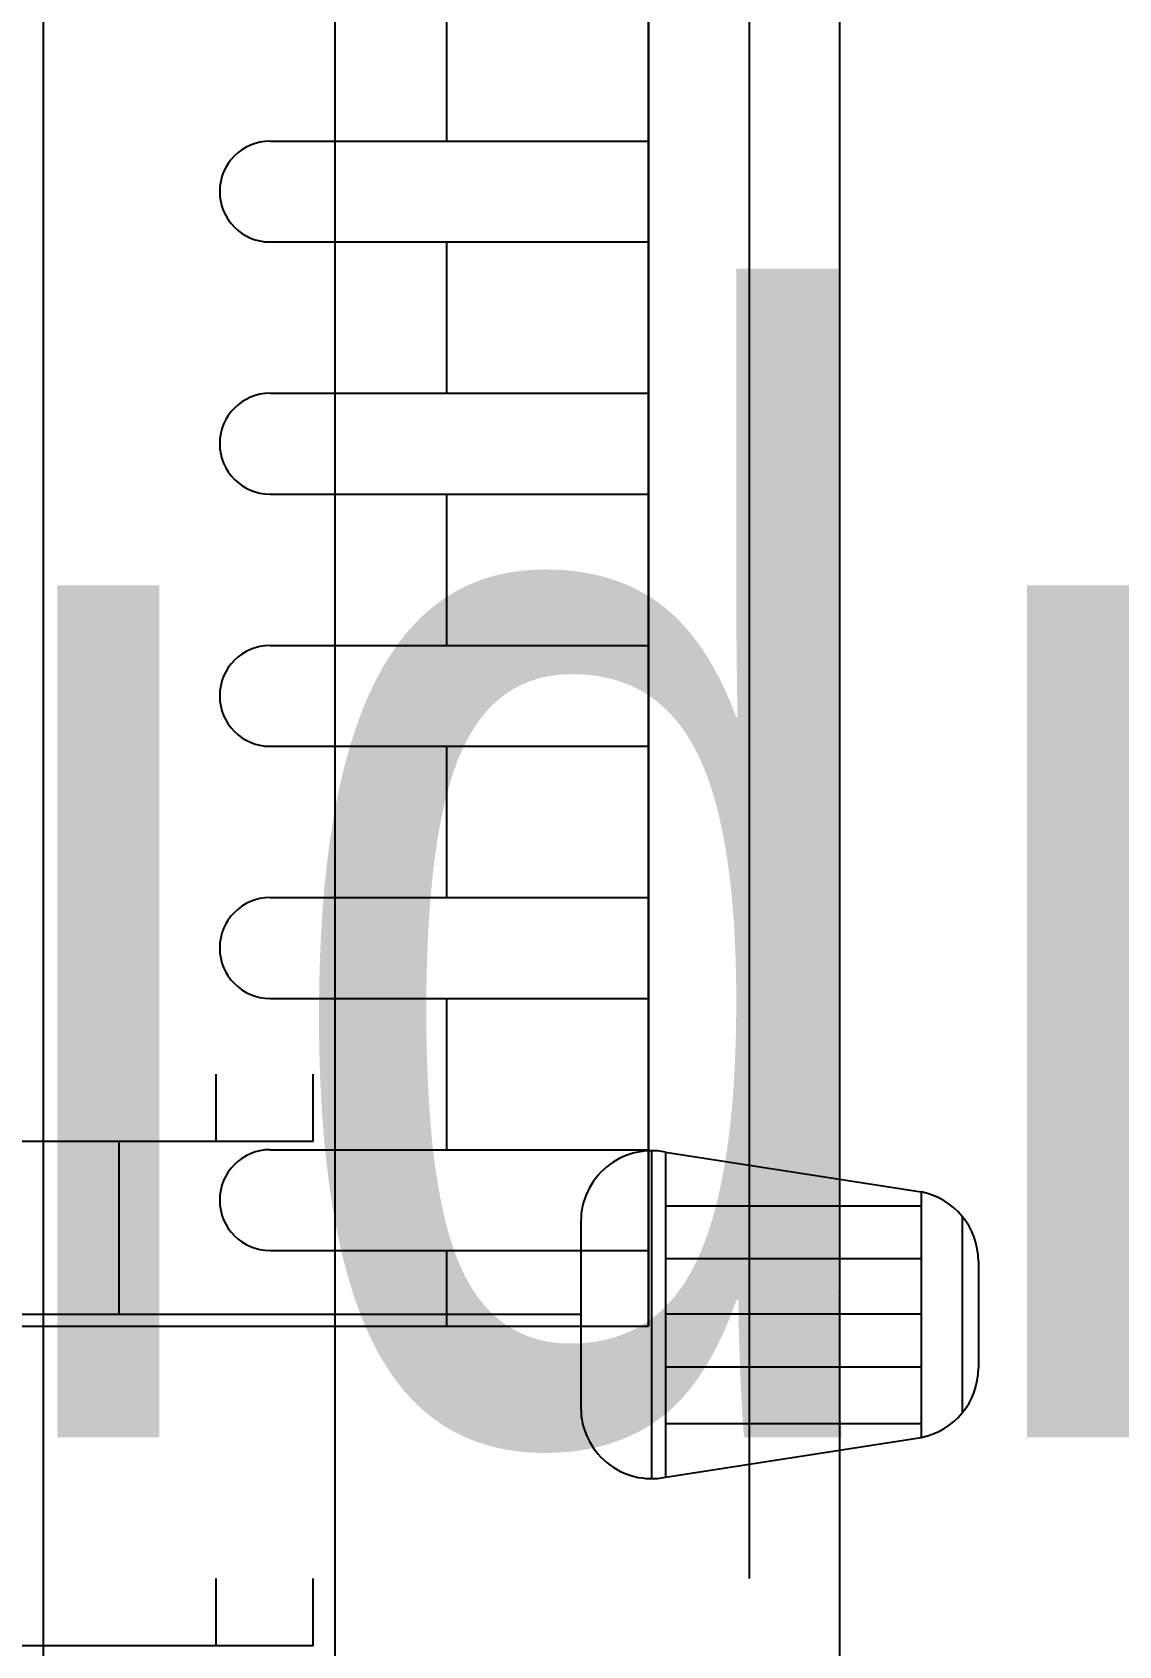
# Model space of a CAD drawing. Header units: inches. Extents: x 21 to 38546, y 13 to 15001.
# Drawn here: x 5551.88 to 5562.65, y 2273.55 to 2289.55 of the extents above; entities that cross this region are included whole.
import ezdxf

# ---------------------------------------------------------------- set-up
doc = ezdxf.new("R2010")
doc.units = ezdxf.units.IN
doc.header["$MEASUREMENT"] = 0
for name, color, linetype in [('pex_boru_dönüş', 5, 'Continuous'), ('pex_boru_gidiş', 1, 'Continuous'), ('RAST-IST-RADYATÖR-DİNAMİK BLOK', 83, 'Continuous')]:
    doc.layers.add(name, color=color, linetype=linetype)
doc.layers.add('Z_MİM_-KM-TEXT', color=8, linetype='Continuous', lineweight=25)
doc.styles.add('S1', font='arial.ttf', dxfattribs={"width": 0.75, "height": 11})

# ---------------------------------------------------------------- blocks, each defined once
blk = doc.blocks.new('IS_RADYATOR-PLAN-40')
at = {"layer": 'RAST-IST-RADYATÖR-DİNAMİK BLOK', "color": 7}
for p, q in [((-2.385, 1.67), (-2.385, 11.439)), ((-0.668, 6.25), (-2.385, 6.25)), ((3.25, 4.75), (3.25, 1)), ((4.25, 4.75), (4.25, 1)), ((5.75, 4.75), (5.75, 1)), ((6.75, 4.75), (6.75, 1)), ((8.25, 4.75), (8.25, 1)), ((9.25, 4.75), (9.25, 1)), ((2.5, 3), (3.25, 3)), ((4.25, 3), (5, 3)), ((5, 3), (5.75, 3)), ((6.75, 3), (7.5, 3)), ((7.5, 3), (8.25, 3)), ((9.25, 3), (10, 3)), ((10, 3), (10.75, 3)), ((-1.462, 1.67), (-3.309, 1.67)), ((-4.011, 0.968), (-0.76, 0.968)), ((-0.773, 0.833), (-3.998, 0.833)), ((-3.998, 0.833), (-3.603, -1.704)), ((-3.467, -1.704), (-3.467, 0.833)), ((-2.906, -1.704), (-2.906, 0.833)), ((-2.381, -1.704), (-2.381, 0.833)), ((-1.832, -1.704), (-1.832, 0.833)), ((-1.308, -1.704), (-1.308, 0.833)), ((-0.773, 0.833), (-1.168, -1.704)), ((-1.168, -1.704), (-3.603, -1.704)), ((-1.411, -2.11), (-3.36, -2.11)), ((-1.857, -2.27), (-2.914, -2.27))]:
    blk.add_line(p, q, dxfattribs=at)
at = {"layer": 'RAST-IST-RADYATÖR-DİNAMİK BLOK'}
for p, q in [((-0.668, 5.286), (-0.668, 7.214)), ((-0.668, 4.322), (-0.668, 5.286)), ((-0.668, 5.286), (0, 5.286)), ((-0.668, 4.322), (0, 4.322))]:
    blk.add_line(p, q, dxfattribs=at)
for points in [[(0, 0), (40, 0), (40, 12.5), (0, 12.5)], [(2.5, 11.5), (37.5, 11.5), (37.5, 1), (2.5, 1)]]:
    blk.add_lwpolyline(points, dxfattribs=at)
at = {"layer": 'RAST-IST-RADYATÖR-DİNAMİK BLOK', "color": 7}
for centre, radius, start, end in [((3.75, 4.75), 0.5, 0, 180), ((6.25, 4.75), 0.5, 0, 180), ((8.75, 4.75), 0.5, 0, 180), ((-3.309, 0.968), 0.702, 90, 191.1518), ((-1.462, 0.968), 0.702, 348.8482, 90), ((-2.914, -1.568), 0.702, 191.1518, 270), ((-1.857, -1.568), 0.702, 270, 348.8482)]:
    blk.add_arc(centre, radius, start, end, dxfattribs=at)
blk = doc.blocks.new('IS_RADYATOR-PLAN-50')
at = {"layer": 'RAST-IST-RADYATÖR-DİNAMİK BLOK', "color": 7}
for p, q in [((-2.385, 1.67), (-2.385, 11.439)), ((-0.668, 6.25), (-2.385, 6.25)), ((3.25, 4.75), (3.25, 1)), ((4.25, 4.75), (4.25, 1)), ((5.75, 4.75), (5.75, 1)), ((6.75, 4.75), (6.75, 1)), ((8.25, 4.75), (8.25, 1)), ((9.25, 4.75), (9.25, 1)), ((2.5, 3), (3.25, 3)), ((4.25, 3), (5, 3)), ((5, 3), (5.75, 3)), ((6.75, 3), (7.5, 3)), ((7.5, 3), (8.25, 3)), ((9.25, 3), (10, 3)), ((10, 3), (10.75, 3)), ((-1.462, 1.67), (-3.309, 1.67)), ((-4.011, 0.968), (-0.76, 0.968)), ((-0.773, 0.833), (-3.998, 0.833)), ((-3.998, 0.833), (-3.603, -1.704)), ((-3.467, -1.704), (-3.467, 0.833)), ((-2.906, -1.704), (-2.906, 0.833)), ((-2.381, -1.704), (-2.381, 0.833)), ((-1.832, -1.704), (-1.832, 0.833)), ((-1.308, -1.704), (-1.308, 0.833)), ((-0.773, 0.833), (-1.168, -1.704)), ((-1.168, -1.704), (-3.603, -1.704)), ((-1.411, -2.11), (-3.36, -2.11)), ((-1.857, -2.27), (-2.914, -2.27))]:
    blk.add_line(p, q, dxfattribs=at)
at = {"layer": 'RAST-IST-RADYATÖR-DİNAMİK BLOK'}
for p, q in [((-0.668, 5.286), (-0.668, 7.214)), ((-0.668, 4.322), (-0.668, 5.286)), ((-0.668, 5.286), (0, 5.286)), ((-0.668, 4.322), (0, 4.322))]:
    blk.add_line(p, q, dxfattribs=at)
for points in [[(0, 0), (50, 0), (50, 12.5), (0, 12.5)], [(2.5, 11.5), (47.5, 11.5), (47.5, 1), (2.5, 1)]]:
    blk.add_lwpolyline(points, dxfattribs=at)
at = {"layer": 'RAST-IST-RADYATÖR-DİNAMİK BLOK', "color": 7}
for centre, radius, start, end in [((3.75, 4.75), 0.5, 0, 180), ((6.25, 4.75), 0.5, 0, 180), ((8.75, 4.75), 0.5, 0, 180), ((-3.309, 0.968), 0.702, 90, 191.1518), ((-1.462, 0.968), 0.702, 348.8482, 90), ((-2.914, -1.568), 0.702, 191.1518, 270), ((-1.857, -1.568), 0.702, 270, 348.8482)]:
    blk.add_arc(centre, radius, start, end, dxfattribs=at)
blk = doc.blocks.new('IS_RADYATOR-PLAN-60')
at = {"layer": 'RAST-IST-RADYATÖR-DİNAMİK BLOK', "color": 7}
for p, q in [((-2.385, 1.67), (-2.385, 11.439)), ((-0.668, 6.25), (-2.385, 6.25)), ((3.25, 4.75), (3.25, 1)), ((4.25, 4.75), (4.25, 1)), ((5.75, 4.75), (5.75, 1)), ((6.75, 4.75), (6.75, 1)), ((8.25, 4.75), (8.25, 1)), ((9.25, 4.75), (9.25, 1)), ((2.5, 3), (3.25, 3)), ((4.25, 3), (5, 3)), ((5, 3), (5.75, 3)), ((6.75, 3), (7.5, 3)), ((7.5, 3), (8.25, 3)), ((9.25, 3), (10, 3)), ((10, 3), (10.75, 3)), ((-1.462, 1.67), (-3.309, 1.67)), ((-4.011, 0.968), (-0.76, 0.968)), ((-0.773, 0.833), (-3.998, 0.833)), ((-3.998, 0.833), (-3.603, -1.704)), ((-3.467, -1.704), (-3.467, 0.833)), ((-2.906, -1.704), (-2.906, 0.833)), ((-2.381, -1.704), (-2.381, 0.833)), ((-1.832, -1.704), (-1.832, 0.833)), ((-1.308, -1.704), (-1.308, 0.833)), ((-0.773, 0.833), (-1.168, -1.704)), ((-1.168, -1.704), (-3.603, -1.704)), ((-1.411, -2.11), (-3.36, -2.11)), ((-1.857, -2.27), (-2.914, -2.27))]:
    blk.add_line(p, q, dxfattribs=at)
at = {"layer": 'RAST-IST-RADYATÖR-DİNAMİK BLOK'}
for p, q in [((-0.668, 5.286), (-0.668, 7.214)), ((-0.668, 4.322), (-0.668, 5.286)), ((-0.668, 5.286), (0, 5.286)), ((-0.668, 4.322), (0, 4.322))]:
    blk.add_line(p, q, dxfattribs=at)
for points in [[(0, 0), (60, 0), (60, 12.5), (0, 12.5)], [(2.5, 11.5), (57.5, 11.5), (57.5, 1), (2.5, 1)]]:
    blk.add_lwpolyline(points, dxfattribs=at)
at = {"layer": 'RAST-IST-RADYATÖR-DİNAMİK BLOK', "color": 7}
for centre, radius, start, end in [((3.75, 4.75), 0.5, 0, 180), ((6.25, 4.75), 0.5, 0, 180), ((8.75, 4.75), 0.5, 0, 180), ((-3.309, 0.968), 0.702, 90, 191.1518), ((-1.462, 0.968), 0.702, 348.8482, 90), ((-2.914, -1.568), 0.702, 191.1518, 270), ((-1.857, -1.568), 0.702, 270, 348.8482)]:
    blk.add_arc(centre, radius, start, end, dxfattribs=at)
blk = doc.blocks.new('IS_RADYATOR-PLAN-70')
at = {"layer": 'RAST-IST-RADYATÖR-DİNAMİK BLOK', "color": 7}
for p, q in [((-2.385, 1.67), (-2.385, 11.439)), ((-0.668, 6.25), (-2.385, 6.25)), ((3.25, 4.75), (3.25, 1)), ((4.25, 4.75), (4.25, 1)), ((5.75, 4.75), (5.75, 1)), ((6.75, 4.75), (6.75, 1)), ((8.25, 4.75), (8.25, 1)), ((9.25, 4.75), (9.25, 1)), ((2.5, 3), (3.25, 3)), ((4.25, 3), (5, 3)), ((5, 3), (5.75, 3)), ((6.75, 3), (7.5, 3)), ((7.5, 3), (8.25, 3)), ((9.25, 3), (10, 3)), ((10, 3), (10.75, 3)), ((-1.462, 1.67), (-3.309, 1.67)), ((-4.011, 0.968), (-0.76, 0.968)), ((-0.773, 0.833), (-3.998, 0.833)), ((-3.998, 0.833), (-3.603, -1.704)), ((-3.467, -1.704), (-3.467, 0.833)), ((-2.906, -1.704), (-2.906, 0.833)), ((-2.381, -1.704), (-2.381, 0.833)), ((-1.832, -1.704), (-1.832, 0.833)), ((-1.308, -1.704), (-1.308, 0.833)), ((-0.773, 0.833), (-1.168, -1.704)), ((-1.168, -1.704), (-3.603, -1.704)), ((-1.411, -2.11), (-3.36, -2.11)), ((-1.857, -2.27), (-2.914, -2.27))]:
    blk.add_line(p, q, dxfattribs=at)
at = {"layer": 'RAST-IST-RADYATÖR-DİNAMİK BLOK'}
for p, q in [((-0.668, 5.286), (-0.668, 7.214)), ((-0.668, 4.322), (-0.668, 5.286)), ((-0.668, 5.286), (0, 5.286)), ((-0.668, 4.322), (0, 4.322))]:
    blk.add_line(p, q, dxfattribs=at)
for points in [[(0, 0), (70, 0), (70, 12.5), (0, 12.5)], [(2.5, 11.5), (67.5, 11.5), (67.5, 1), (2.5, 1)]]:
    blk.add_lwpolyline(points, dxfattribs=at)
at = {"layer": 'RAST-IST-RADYATÖR-DİNAMİK BLOK', "color": 7}
for centre, radius, start, end in [((3.75, 4.75), 0.5, 0, 180), ((6.25, 4.75), 0.5, 0, 180), ((8.75, 4.75), 0.5, 0, 180), ((-3.309, 0.968), 0.702, 90, 191.1518), ((-1.462, 0.968), 0.702, 348.8482, 90), ((-2.914, -1.568), 0.702, 191.1518, 270), ((-1.857, -1.568), 0.702, 270, 348.8482)]:
    blk.add_arc(centre, radius, start, end, dxfattribs=at)
blk = doc.blocks.new('IS_RADYATOR-PLAN-80')
at = {"layer": 'RAST-IST-RADYATÖR-DİNAMİK BLOK', "color": 7}
for p, q in [((-2.385, 1.67), (-2.385, 11.439)), ((-0.668, 6.25), (-2.385, 6.25)), ((3.25, 4.75), (3.25, 1)), ((4.25, 4.75), (4.25, 1)), ((5.75, 4.75), (5.75, 1)), ((6.75, 4.75), (6.75, 1)), ((8.25, 4.75), (8.25, 1)), ((9.25, 4.75), (9.25, 1)), ((2.5, 3), (3.25, 3)), ((4.25, 3), (5, 3)), ((5, 3), (5.75, 3)), ((6.75, 3), (7.5, 3)), ((7.5, 3), (8.25, 3)), ((9.25, 3), (10, 3)), ((10, 3), (10.75, 3)), ((-1.462, 1.67), (-3.309, 1.67)), ((-4.011, 0.968), (-0.76, 0.968)), ((-0.773, 0.833), (-3.998, 0.833)), ((-3.998, 0.833), (-3.603, -1.704)), ((-3.467, -1.704), (-3.467, 0.833)), ((-2.906, -1.704), (-2.906, 0.833)), ((-2.381, -1.704), (-2.381, 0.833)), ((-1.832, -1.704), (-1.832, 0.833)), ((-1.308, -1.704), (-1.308, 0.833)), ((-0.773, 0.833), (-1.168, -1.704)), ((-1.168, -1.704), (-3.603, -1.704)), ((-1.411, -2.11), (-3.36, -2.11)), ((-1.857, -2.27), (-2.914, -2.27))]:
    blk.add_line(p, q, dxfattribs=at)
at = {"layer": 'RAST-IST-RADYATÖR-DİNAMİK BLOK'}
for p, q in [((-0.668, 5.286), (-0.668, 7.214)), ((-0.668, 4.322), (-0.668, 5.286)), ((-0.668, 5.286), (0, 5.286)), ((-0.668, 4.322), (0, 4.322))]:
    blk.add_line(p, q, dxfattribs=at)
for points in [[(0, 0), (80, 0), (80, 12.5), (0, 12.5)], [(2.5, 11.5), (77.5, 11.5), (77.5, 1), (2.5, 1)]]:
    blk.add_lwpolyline(points, dxfattribs=at)
at = {"layer": 'RAST-IST-RADYATÖR-DİNAMİK BLOK', "color": 7}
for centre, radius, start, end in [((3.75, 4.75), 0.5, 0, 180), ((6.25, 4.75), 0.5, 0, 180), ((8.75, 4.75), 0.5, 0, 180), ((-3.309, 0.968), 0.702, 90, 191.1518), ((-1.462, 0.968), 0.702, 348.8482, 90), ((-2.914, -1.568), 0.702, 191.1518, 270), ((-1.857, -1.568), 0.702, 270, 348.8482)]:
    blk.add_arc(centre, radius, start, end, dxfattribs=at)
blk = doc.blocks.new('IS_RADYATOR-PLAN-90')
at = {"layer": 'RAST-IST-RADYATÖR-DİNAMİK BLOK', "color": 7}
for p, q in [((-2.385, 1.67), (-2.385, 11.439)), ((-0.668, 6.25), (-2.385, 6.25)), ((3.25, 4.75), (3.25, 1)), ((4.25, 4.75), (4.25, 1)), ((5.75, 4.75), (5.75, 1)), ((6.75, 4.75), (6.75, 1)), ((8.25, 4.75), (8.25, 1)), ((9.25, 4.75), (9.25, 1)), ((2.5, 3), (3.25, 3)), ((4.25, 3), (5, 3)), ((5, 3), (5.75, 3)), ((6.75, 3), (7.5, 3)), ((7.5, 3), (8.25, 3)), ((9.25, 3), (10, 3)), ((10, 3), (10.75, 3)), ((-1.462, 1.67), (-3.309, 1.67)), ((-4.011, 0.968), (-0.76, 0.968)), ((-0.773, 0.833), (-3.998, 0.833)), ((-3.998, 0.833), (-3.603, -1.704)), ((-3.467, -1.704), (-3.467, 0.833)), ((-2.906, -1.704), (-2.906, 0.833)), ((-2.381, -1.704), (-2.381, 0.833)), ((-1.832, -1.704), (-1.832, 0.833)), ((-1.308, -1.704), (-1.308, 0.833)), ((-0.773, 0.833), (-1.168, -1.704)), ((-1.168, -1.704), (-3.603, -1.704)), ((-1.411, -2.11), (-3.36, -2.11)), ((-1.857, -2.27), (-2.914, -2.27))]:
    blk.add_line(p, q, dxfattribs=at)
at = {"layer": 'RAST-IST-RADYATÖR-DİNAMİK BLOK'}
for p, q in [((-0.668, 5.286), (-0.668, 7.214)), ((-0.668, 4.322), (-0.668, 5.286)), ((-0.668, 5.286), (0, 5.286)), ((-0.668, 4.322), (0, 4.322))]:
    blk.add_line(p, q, dxfattribs=at)
for points in [[(0, 0), (90, 0), (90, 12.5), (0, 12.5)], [(2.5, 11.5), (87.5, 11.5), (87.5, 1), (2.5, 1)]]:
    blk.add_lwpolyline(points, dxfattribs=at)
at = {"layer": 'RAST-IST-RADYATÖR-DİNAMİK BLOK', "color": 7}
for centre, radius, start, end in [((3.75, 4.75), 0.5, 0, 180), ((6.25, 4.75), 0.5, 0, 180), ((8.75, 4.75), 0.5, 0, 180), ((-3.309, 0.968), 0.702, 90, 191.1518), ((-1.462, 0.968), 0.702, 348.8482, 90), ((-2.914, -1.568), 0.702, 191.1518, 270), ((-1.857, -1.568), 0.702, 270, 348.8482)]:
    blk.add_arc(centre, radius, start, end, dxfattribs=at)
blk = doc.blocks.new('IS_RADYATOR-PLAN-100')
at = {"layer": 'RAST-IST-RADYATÖR-DİNAMİK BLOK', "color": 7}
for p, q in [((-2.385, 1.67), (-2.385, 11.439)), ((-0.668, 6.25), (-2.385, 6.25)), ((3.25, 4.75), (3.25, 1)), ((4.25, 4.75), (4.25, 1)), ((5.75, 4.75), (5.75, 1)), ((6.75, 4.75), (6.75, 1)), ((8.25, 4.75), (8.25, 1)), ((9.25, 4.75), (9.25, 1)), ((2.5, 3), (3.25, 3)), ((4.25, 3), (5, 3)), ((5, 3), (5.75, 3)), ((6.75, 3), (7.5, 3)), ((7.5, 3), (8.25, 3)), ((9.25, 3), (10, 3)), ((10, 3), (10.75, 3)), ((-1.462, 1.67), (-3.309, 1.67)), ((-4.011, 0.968), (-0.76, 0.968)), ((-0.773, 0.833), (-3.998, 0.833)), ((-3.998, 0.833), (-3.603, -1.704)), ((-3.467, -1.704), (-3.467, 0.833)), ((-2.906, -1.704), (-2.906, 0.833)), ((-2.381, -1.704), (-2.381, 0.833)), ((-1.832, -1.704), (-1.832, 0.833)), ((-1.308, -1.704), (-1.308, 0.833)), ((-0.773, 0.833), (-1.168, -1.704)), ((-1.168, -1.704), (-3.603, -1.704)), ((-1.411, -2.11), (-3.36, -2.11)), ((-1.857, -2.27), (-2.914, -2.27))]:
    blk.add_line(p, q, dxfattribs=at)
at = {"layer": 'RAST-IST-RADYATÖR-DİNAMİK BLOK'}
for p, q in [((-0.668, 5.286), (-0.668, 7.214)), ((-0.668, 4.322), (-0.668, 5.286)), ((-0.668, 5.286), (0, 5.286)), ((-0.668, 4.322), (0, 4.322))]:
    blk.add_line(p, q, dxfattribs=at)
for points in [[(0, 0), (100, 0), (100, 12.5), (0, 12.5)], [(2.5, 11.5), (97.5, 11.5), (97.5, 1), (2.5, 1)]]:
    blk.add_lwpolyline(points, dxfattribs=at)
at = {"layer": 'RAST-IST-RADYATÖR-DİNAMİK BLOK', "color": 7}
for centre, radius, start, end in [((3.75, 4.75), 0.5, 0, 180), ((6.25, 4.75), 0.5, 0, 180), ((8.75, 4.75), 0.5, 0, 180), ((-3.309, 0.968), 0.702, 90, 191.1518), ((-1.462, 0.968), 0.702, 348.8482, 90), ((-2.914, -1.568), 0.702, 191.1518, 270), ((-1.857, -1.568), 0.702, 270, 348.8482)]:
    blk.add_arc(centre, radius, start, end, dxfattribs=at)
blk = doc.blocks.new('IS_RADYATOR-PLAN-110')
at = {"layer": 'RAST-IST-RADYATÖR-DİNAMİK BLOK', "color": 7}
for p, q in [((-2.385, 1.67), (-2.385, 11.439)), ((-0.668, 6.25), (-2.385, 6.25)), ((3.25, 4.75), (3.25, 1)), ((4.25, 4.75), (4.25, 1)), ((5.75, 4.75), (5.75, 1)), ((6.75, 4.75), (6.75, 1)), ((8.25, 4.75), (8.25, 1)), ((9.25, 4.75), (9.25, 1)), ((2.5, 3), (3.25, 3)), ((4.25, 3), (5, 3)), ((5, 3), (5.75, 3)), ((6.75, 3), (7.5, 3)), ((7.5, 3), (8.25, 3)), ((9.25, 3), (10, 3)), ((10, 3), (10.75, 3)), ((-1.462, 1.67), (-3.309, 1.67)), ((-4.011, 0.968), (-0.76, 0.968)), ((-0.773, 0.833), (-3.998, 0.833)), ((-3.998, 0.833), (-3.603, -1.704)), ((-3.467, -1.704), (-3.467, 0.833)), ((-2.906, -1.704), (-2.906, 0.833)), ((-2.381, -1.704), (-2.381, 0.833)), ((-1.832, -1.704), (-1.832, 0.833)), ((-1.308, -1.704), (-1.308, 0.833)), ((-0.773, 0.833), (-1.168, -1.704)), ((-1.168, -1.704), (-3.603, -1.704)), ((-1.411, -2.11), (-3.36, -2.11)), ((-1.857, -2.27), (-2.914, -2.27))]:
    blk.add_line(p, q, dxfattribs=at)
at = {"layer": 'RAST-IST-RADYATÖR-DİNAMİK BLOK'}
for p, q in [((-0.668, 5.286), (-0.668, 7.214)), ((-0.668, 4.322), (-0.668, 5.286)), ((-0.668, 5.286), (0, 5.286)), ((-0.668, 4.322), (0, 4.322))]:
    blk.add_line(p, q, dxfattribs=at)
for points in [[(0, 0), (110, 0), (110, 12.5), (0, 12.5)], [(2.5, 11.5), (107.5, 11.5), (107.5, 1), (2.5, 1)]]:
    blk.add_lwpolyline(points, dxfattribs=at)
at = {"layer": 'RAST-IST-RADYATÖR-DİNAMİK BLOK', "color": 7}
for centre, radius, start, end in [((3.75, 4.75), 0.5, 0, 180), ((6.25, 4.75), 0.5, 0, 180), ((8.75, 4.75), 0.5, 0, 180), ((-3.309, 0.968), 0.702, 90, 191.1518), ((-1.462, 0.968), 0.702, 348.8482, 90), ((-2.914, -1.568), 0.702, 191.1518, 270), ((-1.857, -1.568), 0.702, 270, 348.8482)]:
    blk.add_arc(centre, radius, start, end, dxfattribs=at)
blk = doc.blocks.new('IS_RADYATOR-PLAN-120')
at = {"layer": 'RAST-IST-RADYATÖR-DİNAMİK BLOK', "color": 7}
for p, q in [((-2.385, 1.67), (-2.385, 11.439)), ((-0.668, 6.25), (-2.385, 6.25)), ((3.25, 4.75), (3.25, 1)), ((4.25, 4.75), (4.25, 1)), ((5.75, 4.75), (5.75, 1)), ((6.75, 4.75), (6.75, 1)), ((8.25, 4.75), (8.25, 1)), ((9.25, 4.75), (9.25, 1)), ((2.5, 3), (3.25, 3)), ((4.25, 3), (5, 3)), ((5, 3), (5.75, 3)), ((6.75, 3), (7.5, 3)), ((7.5, 3), (8.25, 3)), ((9.25, 3), (10, 3)), ((10, 3), (10.75, 3)), ((-1.462, 1.67), (-3.309, 1.67)), ((-4.011, 0.968), (-0.76, 0.968)), ((-0.773, 0.833), (-3.998, 0.833)), ((-3.998, 0.833), (-3.603, -1.704)), ((-3.467, -1.704), (-3.467, 0.833)), ((-2.906, -1.704), (-2.906, 0.833)), ((-2.381, -1.704), (-2.381, 0.833)), ((-1.832, -1.704), (-1.832, 0.833)), ((-1.308, -1.704), (-1.308, 0.833)), ((-0.773, 0.833), (-1.168, -1.704)), ((-1.168, -1.704), (-3.603, -1.704)), ((-1.411, -2.11), (-3.36, -2.11)), ((-1.857, -2.27), (-2.914, -2.27))]:
    blk.add_line(p, q, dxfattribs=at)
at = {"layer": 'RAST-IST-RADYATÖR-DİNAMİK BLOK'}
for p, q in [((-0.668, 5.286), (-0.668, 7.214)), ((-0.668, 4.322), (-0.668, 5.286)), ((-0.668, 5.286), (0, 5.286)), ((-0.668, 4.322), (0, 4.322))]:
    blk.add_line(p, q, dxfattribs=at)
for points in [[(0, 0), (120, 0), (120, 12.5), (0, 12.5)], [(2.5, 11.5), (117.5, 11.5), (117.5, 1), (2.5, 1)]]:
    blk.add_lwpolyline(points, dxfattribs=at)
at = {"layer": 'RAST-IST-RADYATÖR-DİNAMİK BLOK', "color": 7}
for centre, radius, start, end in [((3.75, 4.75), 0.5, 0, 180), ((6.25, 4.75), 0.5, 0, 180), ((8.75, 4.75), 0.5, 0, 180), ((-3.309, 0.968), 0.702, 90, 191.1518), ((-1.462, 0.968), 0.702, 348.8482, 90), ((-2.914, -1.568), 0.702, 191.1518, 270), ((-1.857, -1.568), 0.702, 270, 348.8482)]:
    blk.add_arc(centre, radius, start, end, dxfattribs=at)
blk = doc.blocks.new('IS_RADYATOR-PLAN-130')
at = {"layer": 'RAST-IST-RADYATÖR-DİNAMİK BLOK', "color": 7}
for p, q in [((-2.385, 1.67), (-2.385, 11.439)), ((-0.668, 6.25), (-2.385, 6.25)), ((3.25, 4.75), (3.25, 1)), ((4.25, 4.75), (4.25, 1)), ((5.75, 4.75), (5.75, 1)), ((6.75, 4.75), (6.75, 1)), ((8.25, 4.75), (8.25, 1)), ((9.25, 4.75), (9.25, 1)), ((2.5, 3), (3.25, 3)), ((4.25, 3), (5, 3)), ((5, 3), (5.75, 3)), ((6.75, 3), (7.5, 3)), ((7.5, 3), (8.25, 3)), ((9.25, 3), (10, 3)), ((10, 3), (10.75, 3)), ((-1.462, 1.67), (-3.309, 1.67)), ((-4.011, 0.968), (-0.76, 0.968)), ((-0.773, 0.833), (-3.998, 0.833)), ((-3.998, 0.833), (-3.603, -1.704)), ((-3.467, -1.704), (-3.467, 0.833)), ((-2.906, -1.704), (-2.906, 0.833)), ((-2.381, -1.704), (-2.381, 0.833)), ((-1.832, -1.704), (-1.832, 0.833)), ((-1.308, -1.704), (-1.308, 0.833)), ((-0.773, 0.833), (-1.168, -1.704)), ((-1.168, -1.704), (-3.603, -1.704)), ((-1.411, -2.11), (-3.36, -2.11)), ((-1.857, -2.27), (-2.914, -2.27))]:
    blk.add_line(p, q, dxfattribs=at)
at = {"layer": 'RAST-IST-RADYATÖR-DİNAMİK BLOK'}
for p, q in [((-0.668, 5.286), (-0.668, 7.214)), ((-0.668, 4.322), (-0.668, 5.286)), ((-0.668, 5.286), (0, 5.286)), ((-0.668, 4.322), (0, 4.322))]:
    blk.add_line(p, q, dxfattribs=at)
for points in [[(0, 0), (130, 0), (130, 12.5), (0, 12.5)], [(2.5, 11.5), (127.5, 11.5), (127.5, 1), (2.5, 1)]]:
    blk.add_lwpolyline(points, dxfattribs=at)
at = {"layer": 'RAST-IST-RADYATÖR-DİNAMİK BLOK', "color": 7}
for centre, radius, start, end in [((3.75, 4.75), 0.5, 0, 180), ((6.25, 4.75), 0.5, 0, 180), ((8.75, 4.75), 0.5, 0, 180), ((-3.309, 0.968), 0.702, 90, 191.1518), ((-1.462, 0.968), 0.702, 348.8482, 90), ((-2.914, -1.568), 0.702, 191.1518, 270), ((-1.857, -1.568), 0.702, 270, 348.8482)]:
    blk.add_arc(centre, radius, start, end, dxfattribs=at)
blk = doc.blocks.new('IS_RADYATOR-PLAN-140')
at = {"layer": 'RAST-IST-RADYATÖR-DİNAMİK BLOK', "color": 7}
for p, q in [((-2.385, 1.67), (-2.385, 11.439)), ((-0.668, 6.25), (-2.385, 6.25)), ((3.25, 4.75), (3.25, 1)), ((4.25, 4.75), (4.25, 1)), ((5.75, 4.75), (5.75, 1)), ((6.75, 4.75), (6.75, 1)), ((8.25, 4.75), (8.25, 1)), ((9.25, 4.75), (9.25, 1)), ((2.5, 3), (3.25, 3)), ((4.25, 3), (5, 3)), ((5, 3), (5.75, 3)), ((6.75, 3), (7.5, 3)), ((7.5, 3), (8.25, 3)), ((9.25, 3), (10, 3)), ((10, 3), (10.75, 3)), ((-1.462, 1.67), (-3.309, 1.67)), ((-4.011, 0.968), (-0.76, 0.968)), ((-0.773, 0.833), (-3.998, 0.833)), ((-3.998, 0.833), (-3.603, -1.704)), ((-3.467, -1.704), (-3.467, 0.833)), ((-2.906, -1.704), (-2.906, 0.833)), ((-2.381, -1.704), (-2.381, 0.833)), ((-1.832, -1.704), (-1.832, 0.833)), ((-1.308, -1.704), (-1.308, 0.833)), ((-0.773, 0.833), (-1.168, -1.704)), ((-1.168, -1.704), (-3.603, -1.704)), ((-1.411, -2.11), (-3.36, -2.11)), ((-1.857, -2.27), (-2.914, -2.27))]:
    blk.add_line(p, q, dxfattribs=at)
at = {"layer": 'RAST-IST-RADYATÖR-DİNAMİK BLOK'}
for p, q in [((-0.668, 5.286), (-0.668, 7.214)), ((-0.668, 4.322), (-0.668, 5.286)), ((-0.668, 5.286), (0, 5.286)), ((-0.668, 4.322), (0, 4.322))]:
    blk.add_line(p, q, dxfattribs=at)
for points in [[(0, 0), (140, 0), (140, 12.5), (0, 12.5)], [(2.5, 11.5), (137.5, 11.5), (137.5, 1), (2.5, 1)]]:
    blk.add_lwpolyline(points, dxfattribs=at)
at = {"layer": 'RAST-IST-RADYATÖR-DİNAMİK BLOK', "color": 7}
for centre, radius, start, end in [((3.75, 4.75), 0.5, 0, 180), ((6.25, 4.75), 0.5, 0, 180), ((8.75, 4.75), 0.5, 0, 180), ((-3.309, 0.968), 0.702, 90, 191.1518), ((-1.462, 0.968), 0.702, 348.8482, 90), ((-2.914, -1.568), 0.702, 191.1518, 270), ((-1.857, -1.568), 0.702, 270, 348.8482)]:
    blk.add_arc(centre, radius, start, end, dxfattribs=at)
blk = doc.blocks.new('IS_RADYATOR-PLAN-150')
at = {"layer": 'RAST-IST-RADYATÖR-DİNAMİK BLOK'}
for p, q in [((-5.668, 5.286), (-5.668, 7.214)), ((-5.668, 4.322), (-5.668, 5.286)), ((-5.668, 5.286), (-5, 5.286)), ((-5.668, 4.322), (-5, 4.322))]:
    blk.add_line(p, q, dxfattribs=at)
at = {"layer": 'RAST-IST-RADYATÖR-DİNAMİK BLOK', "color": 7}
for p, q in [((-1.75, 4.75), (-1.75, 1)), ((-0.75, 4.75), (-0.75, 1)), ((0.75, 4.75), (0.75, 1)), ((1.75, 4.75), (1.75, 1)), ((3.25, 4.75), (3.25, 1)), ((4.25, 4.75), (4.25, 1)), ((5.75, 4.75), (5.75, 1)), ((6.75, 4.75), (6.75, 1)), ((8.25, 4.75), (8.25, 1)), ((9.25, 4.75), (9.25, 1)), ((-2.5, 3), (-1.75, 3)), ((-0.75, 3), (0, 3)), ((0, 3), (0.75, 3)), ((1.75, 3), (2.5, 3)), ((2.5, 3), (3.25, 3)), ((4.25, 3), (5, 3)), ((5, 3), (5.75, 3)), ((6.75, 3), (7.5, 3)), ((7.5, 3), (8.25, 3)), ((9.25, 3), (10, 3)), ((10, 3), (10.75, 3))]:
    blk.add_line(p, q, dxfattribs=at)
at = {"layer": 'RAST-IST-RADYATÖR-DİNAMİK BLOK'}
for points in [[(-5, 0), (145, 0), (145, 12.5), (-5, 12.5)], [(-2.5, 11.5), (142.5, 11.5), (142.5, 1), (-2.5, 1)]]:
    blk.add_lwpolyline(points, dxfattribs=at)
at = {"layer": 'RAST-IST-RADYATÖR-DİNAMİK BLOK', "color": 7}
for centre in [(-1.25, 4.75), (1.25, 4.75), (3.75, 4.75), (6.25, 4.75), (8.75, 4.75)]:
    blk.add_arc(centre, 0.5, 0, 180, dxfattribs=at)
blk = doc.blocks.new('IS_RADYATOR-PLAN-160')
at = {"layer": 'RAST-IST-RADYATÖR-DİNAMİK BLOK'}
for p, q in [((-5.668, 5.286), (-5.668, 7.214)), ((-5.668, 4.322), (-5.668, 5.286)), ((-5.668, 5.286), (-5, 5.286)), ((-5.668, 4.322), (-5, 4.322))]:
    blk.add_line(p, q, dxfattribs=at)
at = {"layer": 'RAST-IST-RADYATÖR-DİNAMİK BLOK', "color": 7}
for p, q in [((-1.75, 4.75), (-1.75, 1)), ((-0.75, 4.75), (-0.75, 1)), ((0.75, 4.75), (0.75, 1)), ((1.75, 4.75), (1.75, 1)), ((3.25, 4.75), (3.25, 1)), ((4.25, 4.75), (4.25, 1)), ((5.75, 4.75), (5.75, 1)), ((6.75, 4.75), (6.75, 1)), ((8.25, 4.75), (8.25, 1)), ((9.25, 4.75), (9.25, 1)), ((-2.5, 3), (-1.75, 3)), ((-0.75, 3), (0, 3)), ((0, 3), (0.75, 3)), ((1.75, 3), (2.5, 3)), ((2.5, 3), (3.25, 3)), ((4.25, 3), (5, 3)), ((5, 3), (5.75, 3)), ((6.75, 3), (7.5, 3)), ((7.5, 3), (8.25, 3)), ((9.25, 3), (10, 3)), ((10, 3), (10.75, 3))]:
    blk.add_line(p, q, dxfattribs=at)
at = {"layer": 'RAST-IST-RADYATÖR-DİNAMİK BLOK'}
for points in [[(-5, 0), (155, 0), (155, 12.5), (-5, 12.5)], [(-2.5, 11.5), (152.5, 11.5), (152.5, 1), (-2.5, 1)]]:
    blk.add_lwpolyline(points, dxfattribs=at)
at = {"layer": 'RAST-IST-RADYATÖR-DİNAMİK BLOK', "color": 7}
for centre in [(-1.25, 4.75), (1.25, 4.75), (3.75, 4.75), (6.25, 4.75), (8.75, 4.75)]:
    blk.add_arc(centre, 0.5, 0, 180, dxfattribs=at)
blk = doc.blocks.new('IS_RADYATOR-PLAN-170')
at = {"layer": 'RAST-IST-RADYATÖR-DİNAMİK BLOK'}
for p, q in [((-5.668, 5.286), (-5.668, 7.214)), ((-5.668, 4.322), (-5.668, 5.286)), ((-5.668, 5.286), (-5, 5.286)), ((-5.668, 4.322), (-5, 4.322))]:
    blk.add_line(p, q, dxfattribs=at)
at = {"layer": 'RAST-IST-RADYATÖR-DİNAMİK BLOK', "color": 7}
for p, q in [((-1.75, 4.75), (-1.75, 1)), ((-0.75, 4.75), (-0.75, 1)), ((0.75, 4.75), (0.75, 1)), ((1.75, 4.75), (1.75, 1)), ((3.25, 4.75), (3.25, 1)), ((4.25, 4.75), (4.25, 1)), ((5.75, 4.75), (5.75, 1)), ((6.75, 4.75), (6.75, 1)), ((8.25, 4.75), (8.25, 1)), ((9.25, 4.75), (9.25, 1)), ((-2.5, 3), (-1.75, 3)), ((-0.75, 3), (0, 3)), ((0, 3), (0.75, 3)), ((1.75, 3), (2.5, 3)), ((2.5, 3), (3.25, 3)), ((4.25, 3), (5, 3)), ((5, 3), (5.75, 3)), ((6.75, 3), (7.5, 3)), ((7.5, 3), (8.25, 3)), ((9.25, 3), (10, 3)), ((10, 3), (10.75, 3))]:
    blk.add_line(p, q, dxfattribs=at)
at = {"layer": 'RAST-IST-RADYATÖR-DİNAMİK BLOK'}
for points in [[(-5, 0), (165, 0), (165, 12.5), (-5, 12.5)], [(-2.5, 11.5), (162.5, 11.5), (162.5, 1), (-2.5, 1)]]:
    blk.add_lwpolyline(points, dxfattribs=at)
at = {"layer": 'RAST-IST-RADYATÖR-DİNAMİK BLOK', "color": 7}
for centre in [(-1.25, 4.75), (1.25, 4.75), (3.75, 4.75), (6.25, 4.75), (8.75, 4.75)]:
    blk.add_arc(centre, 0.5, 0, 180, dxfattribs=at)
blk = doc.blocks.new('IS_RADYATOR-PLAN-180')
at = {"layer": 'RAST-IST-RADYATÖR-DİNAMİK BLOK'}
for p, q in [((-5.668, 5.286), (-5.668, 7.214)), ((-5.668, 4.322), (-5.668, 5.286)), ((-5.668, 5.286), (-5, 5.286)), ((-5.668, 4.322), (-5, 4.322))]:
    blk.add_line(p, q, dxfattribs=at)
at = {"layer": 'RAST-IST-RADYATÖR-DİNAMİK BLOK', "color": 7}
for p, q in [((-1.75, 4.75), (-1.75, 1)), ((-0.75, 4.75), (-0.75, 1)), ((0.75, 4.75), (0.75, 1)), ((1.75, 4.75), (1.75, 1)), ((3.25, 4.75), (3.25, 1)), ((4.25, 4.75), (4.25, 1)), ((5.75, 4.75), (5.75, 1)), ((6.75, 4.75), (6.75, 1)), ((8.25, 4.75), (8.25, 1)), ((9.25, 4.75), (9.25, 1)), ((-2.5, 3), (-1.75, 3)), ((-0.75, 3), (0, 3)), ((0, 3), (0.75, 3)), ((1.75, 3), (2.5, 3)), ((2.5, 3), (3.25, 3)), ((4.25, 3), (5, 3)), ((5, 3), (5.75, 3)), ((6.75, 3), (7.5, 3)), ((7.5, 3), (8.25, 3)), ((9.25, 3), (10, 3)), ((10, 3), (10.75, 3))]:
    blk.add_line(p, q, dxfattribs=at)
at = {"layer": 'RAST-IST-RADYATÖR-DİNAMİK BLOK'}
for points in [[(-5, 0), (175, 0), (175, 12.5), (-5, 12.5)], [(-2.5, 11.5), (172.5, 11.5), (172.5, 1), (-2.5, 1)]]:
    blk.add_lwpolyline(points, dxfattribs=at)
at = {"layer": 'RAST-IST-RADYATÖR-DİNAMİK BLOK', "color": 7}
for centre in [(-1.25, 4.75), (1.25, 4.75), (3.75, 4.75), (6.25, 4.75), (8.75, 4.75)]:
    blk.add_arc(centre, 0.5, 0, 180, dxfattribs=at)
blk = doc.blocks.new('IS_RADYATOR-PLAN-190')
at = {"layer": 'RAST-IST-RADYATÖR-DİNAMİK BLOK'}
for p, q in [((-5.668, 5.286), (-5.668, 7.214)), ((-5.668, 4.322), (-5.668, 5.286)), ((-5.668, 5.286), (-5, 5.286)), ((-5.668, 4.322), (-5, 4.322))]:
    blk.add_line(p, q, dxfattribs=at)
at = {"layer": 'RAST-IST-RADYATÖR-DİNAMİK BLOK', "color": 7}
for p, q in [((-1.75, 4.75), (-1.75, 1)), ((-0.75, 4.75), (-0.75, 1)), ((0.75, 4.75), (0.75, 1)), ((1.75, 4.75), (1.75, 1)), ((3.25, 4.75), (3.25, 1)), ((4.25, 4.75), (4.25, 1)), ((5.75, 4.75), (5.75, 1)), ((6.75, 4.75), (6.75, 1)), ((8.25, 4.75), (8.25, 1)), ((9.25, 4.75), (9.25, 1)), ((-2.5, 3), (-1.75, 3)), ((-0.75, 3), (0, 3)), ((0, 3), (0.75, 3)), ((1.75, 3), (2.5, 3)), ((2.5, 3), (3.25, 3)), ((4.25, 3), (5, 3)), ((5, 3), (5.75, 3)), ((6.75, 3), (7.5, 3)), ((7.5, 3), (8.25, 3)), ((9.25, 3), (10, 3)), ((10, 3), (10.75, 3))]:
    blk.add_line(p, q, dxfattribs=at)
at = {"layer": 'RAST-IST-RADYATÖR-DİNAMİK BLOK'}
for points in [[(-5, 0), (185, 0), (185, 12.5), (-5, 12.5)], [(182.5, 11.5), (-2.5, 11.5), (-2.5, 1), (182.5, 1)]]:
    blk.add_lwpolyline(points, dxfattribs=at)
at = {"layer": 'RAST-IST-RADYATÖR-DİNAMİK BLOK', "color": 7}
for centre in [(-1.25, 4.75), (1.25, 4.75), (3.75, 4.75), (6.25, 4.75), (8.75, 4.75)]:
    blk.add_arc(centre, 0.5, 0, 180, dxfattribs=at)
blk = doc.blocks.new('IS_RADYATOR-PLAN-200')
at = {"layer": 'RAST-IST-RADYATÖR-DİNAMİK BLOK'}
for p, q in [((-0.668, 5.286), (-0.668, 7.214)), ((-0.668, 4.322), (-0.668, 5.286)), ((-0.668, 5.286), (0, 5.286)), ((-0.668, 4.322), (0, 4.322))]:
    blk.add_line(p, q, dxfattribs=at)
at = {"layer": 'RAST-IST-RADYATÖR-DİNAMİK BLOK', "color": 7}
for p, q in [((3.25, 4.75), (3.25, 1)), ((4.25, 4.75), (4.25, 1)), ((5.75, 4.75), (5.75, 1)), ((6.75, 4.75), (6.75, 1)), ((8.25, 4.75), (8.25, 1)), ((9.25, 4.75), (9.25, 1)), ((10.75, 4.75), (10.75, 1)), ((11.75, 4.75), (11.75, 1)), ((13.25, 4.75), (13.25, 1)), ((14.25, 4.75), (14.25, 1)), ((2.5, 3), (3.25, 3)), ((4.25, 3), (5, 3)), ((5, 3), (5.75, 3)), ((6.75, 3), (7.5, 3)), ((7.5, 3), (8.25, 3)), ((9.25, 3), (10, 3)), ((10, 3), (10.75, 3)), ((11.75, 3), (12.5, 3)), ((12.5, 3), (13.25, 3)), ((14.25, 3), (15, 3)), ((15, 3), (15.75, 3))]:
    blk.add_line(p, q, dxfattribs=at)
at = {"layer": 'RAST-IST-RADYATÖR-DİNAMİK BLOK'}
for points in [[(0, 0), (200, 0), (200, 12.5), (0, 12.5)], [(2.5, 11.5), (197.5, 11.5), (197.5, 1), (2.5, 1)]]:
    blk.add_lwpolyline(points, dxfattribs=at)
at = {"layer": 'RAST-IST-RADYATÖR-DİNAMİK BLOK', "color": 7}
for centre in [(3.75, 4.75), (6.25, 4.75), (8.75, 4.75), (11.25, 4.75), (13.75, 4.75)]:
    blk.add_arc(centre, 0.5, 0, 180, dxfattribs=at)
blk = doc.blocks.new('IS_U4736')
for name, p in [('IS_RADYATOR-PLAN-40', (0, 0)), ('IS_RADYATOR-PLAN-50', (0, 0)), ('IS_RADYATOR-PLAN-60', (0, 0)), ('IS_RADYATOR-PLAN-70', (0, 0)), ('IS_RADYATOR-PLAN-80', (0, 0)), ('IS_RADYATOR-PLAN-90', (0, 0)), ('IS_RADYATOR-PLAN-100', (0, 0)), ('IS_RADYATOR-PLAN-110', (0, 0)), ('IS_RADYATOR-PLAN-120', (0, 0)), ('IS_RADYATOR-PLAN-130', (0, 0)), ('IS_RADYATOR-PLAN-140', (0, 0)), ('IS_RADYATOR-PLAN-150', (0, 0)), ('IS_RADYATOR-PLAN-160', (0, 0)), ('IS_RADYATOR-PLAN-170', (0, 0)), ('IS_RADYATOR-PLAN-180', (0, 0)), ('IS_RADYATOR-PLAN-190', (0, 0)), ('IS_RADYATOR-PLAN-200', (-5, 0))]:
    blk.add_blockref(name, p)

msp = doc.modelspace()

# ---------------------------------------------------------------- linework, layer by layer
at = {"layer": 'pex_boru_dönüş'}
msp.add_lwpolyline([(6225.784, 1876.331), (6225.784, 1818.231), (5559.884, 1818.231), (5559.884, 2550.264), (5551.987, 2550.264), (5551.987, 2271.22)], dxfattribs=at)
at = {"layer": 'pex_boru_gidiş'}
msp.add_lwpolyline([(6230.784, 1869.331), (6230.784, 1813.231), (5554.884, 1813.231), (5554.884, 2550.264), (5551.987, 2550.264), (5551.987, 2276.22)], dxfattribs=at)

# ---------------------------------------------------------------- block references
at = {"layer": 'RAST-IST-RADYATÖR-DİNAMİK BLOK', "rotation": 90}
msp.add_blockref('IS_U4736', (5558.988, 2279.22), dxfattribs=at)

# ---------------------------------------------------------------- texts
at = {"layer": 'Z_MİM_-KM-TEXT', "color": 7, "ltscale": 0.2, "insert": (5452.867, 2304.957), "char_height": 11, "attachment_point": 1, "style": 'S1'}
msp.add_mtext_dynamic_manual_height_columns('\\pxqc;DOLAP \\P(Tefriş amaçlıdır)', width=150.23841, gutter_width=12.5, heights=[0], dxfattribs=at)

doc.saveas('drawing.dxf')
